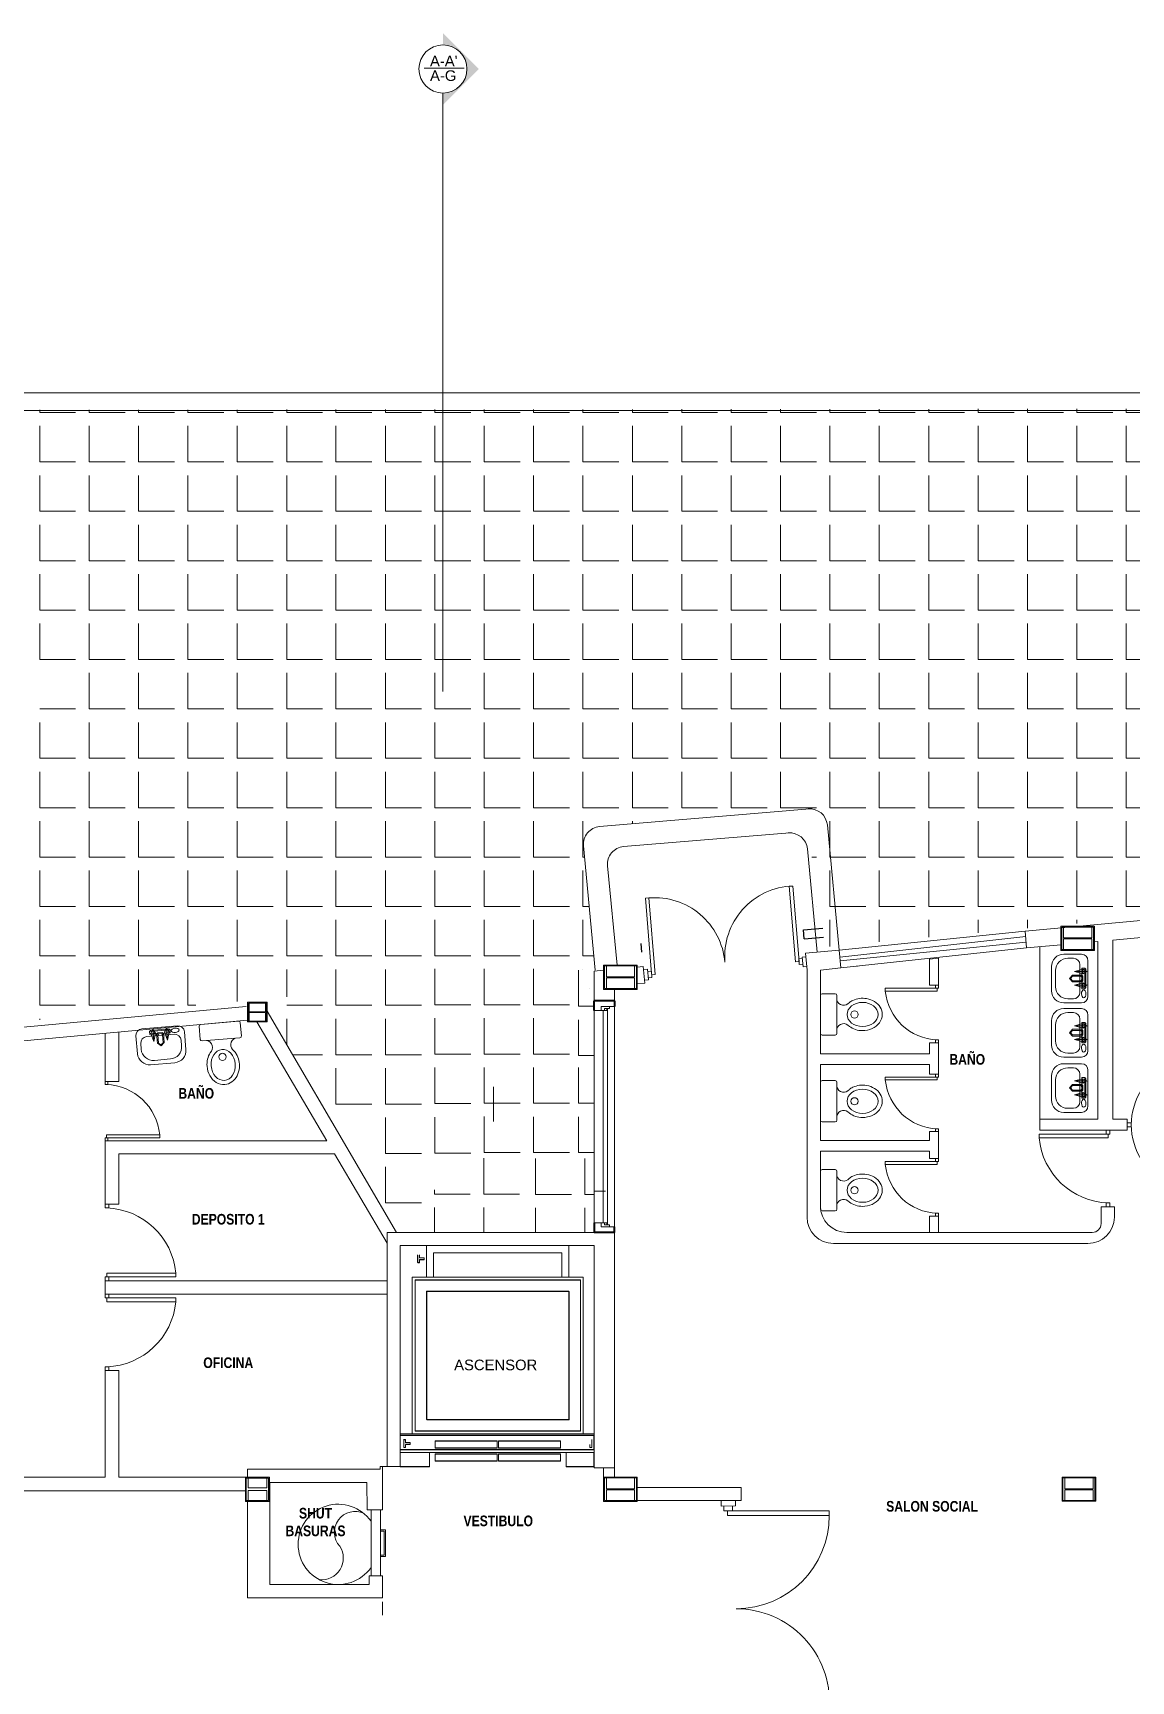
# Model space of a CAD drawing. Extents: x 1270 to 1442, y 932 to 1016.
# Drawn here: x 1283.31 to 1295.73, y 943.4 to 962.04 of the extents above; entities that cross this region are included whole.
import ezdxf

# ---------------------------------------------------------------- set-up
doc = ezdxf.new("R2010")
doc.units = 0
doc.header["$MEASUREMENT"] = 0
for name, color, linetype, lineweight in [('arquitecturapasito', 252, 'Continuous', 5), ('estructural', 201, 'Continuous', 15), ('muros', 5, 'Continuous', 40), ('pisos', 251, 'Continuous', 0), ('puertas', 34, 'Continuous', 9), ('ventanas', 4, 'Continuous', 9)]:
    doc.layers.add(name, color=color, linetype=linetype, lineweight=lineweight)
doc.styles.get("Standard").update_dxf_attribs({"font": 'arial.ttf'})

# ---------------------------------------------------------------- blocks, each defined once
blk = doc.blocks.new('puerta vaiven')
for p, q in [((0, 0.097), (-0.365, 0.757)), ((-0.023, 0.9), (0.022, 0.9)), ((-0.023, 0.855), (-0.023, 0.9)), ((0, 0.855), (-0.023, 0.855)), ((0.022, 0.855), (0, 0.855)), ((0, 0.097), (0.365, 0.757)), ((0.022, 0.9), (0.022, 0.855)), ((-0.023, 0.045), (-0.404, 0.735)), ((0.022, 0.045), (0.404, 0.735)), ((-0.023, 0.045), (0.022, 0.045)), ((-0.023, 0), (-0.023, 0.045)), ((0, 0), (-0.023, 0)), ((-0.023, 0.045), (0.022, 0.045)), ((0.022, 0), (0, 0)), ((0.022, 0.045), (0.022, 0))]:
    blk.add_line(p, q)
for centre, start, end in [((0.032, 0.01), 92.1815, 121.0201), ((-0.032, 0.01), 58.9799, 87.8185)]:
    blk.add_arc(centre, 0.846, start, end)
blk = doc.blocks.new('pook')
at = {"layer": 'puertas'}
for p, q in [((1100.047, 1106.401), (1100.047, 1107.451)), ((1100.097, 1107.451), (1100.047, 1107.45)), ((1100.097, 1106.386), (1100.097, 1107.451)), ((1102.05, 1106.401), (1102.05, 1107.452)), ((1102.1, 1106.401), (1102.1, 1107.452)), ((1099.997, 1106.468), (1099.936, 1106.468)), ((1099.997, 1106.318), (1099.936, 1106.318)), ((1099.997, 1106.318), (1099.997, 1106.468)), ((1099.997, 1106.436), (1100.047, 1106.436)), ((1099.997, 1106.347), (1100.047, 1106.347)), ((1100.047, 1106.436), (1100.047, 1106.347)), ((1100.047, 1106.386), (1100.097, 1106.386)), ((1102.1, 1106.401), (1102.05, 1106.401)), ((1102.1, 1106.442), (1102.1, 1106.361)), ((1102.1, 1106.442), (1102.15, 1106.442)), ((1102.15, 1106.361), (1102.1, 1106.361)), ((1102.15, 1106.325), (1102.15, 1106.457)), ((1102.15, 1106.457), (1102.196, 1106.457)), ((1102.15, 1106.325), (1102.196, 1106.325))]:
    blk.add_line(p, q, dxfattribs=at)
for centre, radius, start, end in [((1100.097, 1106.475), 0.976, 0.0193, 90.0193), ((1102.052, 1106.475), 0.978, 87.208, 179.9706)]:
    blk.add_arc(centre, radius, start, end, dxfattribs=at)
blk = doc.blocks.new('PUERTA2')
for p, q in [((-0.1, 0.925), (-0.05, 0.925)), ((-0.1, 0.025), (-0.1, 0.925)), ((-0.05, 0.925), (-0.05, 0.025)), ((-0.05, 0.025), (-0.05, 0.925)), ((-1, 0.05), (-0.95, 0.05)), ((-1, 0), (-1, 0.05)), ((-0.95, 0), (-1, 0)), ((-0.95, 0.05), (-0.95, 0.025)), ((-0.95, 0.025), (-0.95, 0)), ((-0.05, 0.025), (-0.1, 0.025)), ((-0.05, 0.05), (0, 0.05)), ((-0.05, 0), (-0.05, 0.05)), ((0, 0), (-0.05, 0)), ((0, 0.05), (0, 0.025)), ((0, 0.025), (0, 0))]:
    blk.add_line(p, q)
blk.add_arc((-0.011, -0.011), 0.94, 95.4546, 177.8185)
blk = doc.blocks.new('lavadero')
for p, q in [((-0.22, 0), (0.22, 0)), ((-0.3, -0.3), (-0.3, -0.08)), ((-0.25, -0.25), (-0.25, -0.18)), ((-0.17, -0.1), (0.17, -0.1)), ((-0.111, -0.027), (-0.125, -0.039)), ((0.129, -0.039), (-0.125, -0.039)), ((-0.125, -0.039), (-0.125, -0.077)), ((-0.125, -0.077), (0.129, -0.077)), ((-0.083, -0.014), (-0.111, -0.065)), ((0.115, -0.027), (-0.111, -0.027)), ((-0.054, -0.065), (-0.111, -0.065)), ((-0.111, -0.065), (-0.083, -0.166)), ((-0.083, -0.014), (-0.083, -0.166)), ((-0.083, -0.014), (-0.054, -0.065)), ((-0.083, -0.166), (-0.054, -0.065)), ((-0.04, -0.077), (-0.026, -0.065)), ((-0.04, -0.192), (-0.04, -0.077)), ((0.002, -0.23), (-0.04, -0.192)), ((-0.026, -0.065), (0.03, -0.065)), ((-0.026, -0.09), (-0.012, -0.077)), ((-0.026, -0.192), (-0.026, -0.09)), ((0.002, -0.217), (-0.026, -0.192)), ((0.03, -0.192), (0.002, -0.217)), ((0.002, -0.23), (0.044, -0.192)), ((0.03, -0.09), (0.016, -0.077)), ((0.044, -0.077), (0.03, -0.065)), ((0.03, -0.192), (0.03, -0.09)), ((0.044, -0.077), (0.044, -0.192)), ((0.087, -0.014), (0.058, -0.065)), ((0.087, -0.166), (0.058, -0.065)), ((0.087, -0.065), (0.058, -0.065)), ((0.087, -0.065), (0.087, -0.014)), ((0.087, -0.014), (0.115, -0.065)), ((0.087, -0.065), (0.115, -0.065)), ((0.087, -0.065), (0.087, -0.166)), ((0.115, -0.065), (0.087, -0.166)), ((0.115, -0.027), (0.129, -0.039)), ((0.129, -0.077), (0.129, -0.039)), ((0.25, -0.18), (0.25, -0.25)), ((0.3, -0.08), (0.3, -0.3)), ((0.1, -0.4), (-0.1, -0.4)), ((0.15, -0.45), (-0.15, -0.45))]:
    blk.add_line(p, q)
for centre, radius, start, end in [((0.22, -0.08), 0.08, 0, 90), ((-0.22, -0.08), 0.08, 90, 180), ((-0.17, -0.18), 0.08, 90, 180), ((0.17, -0.18), 0.08, 0, 90), ((-0.15, -0.3), 0.15, 180, 270), ((-0.1, -0.25), 0.15, 180, 270), ((0.1, -0.25), 0.15, 270, 0), ((0.15, -0.3), 0.15, 270, 0)]:
    blk.add_arc(centre, radius, start, end)
blk.add_ellipse((-0.188, -0.053), major_axis=(-0.0489, 0.001), ratio=0.561716)
blk = doc.blocks.new('INODORO')
for p, q in [((0, -0.23), (0, 0.23)), ((0.02, 0.25), (0.18, 0.25)), ((0.2, 0.23), (0.2, -0.23)), ((0.18, -0.25), (0.02, -0.25))]:
    blk.add_line(p, q)
blk.add_circle((0.414, 0), 0.0438)
for centre, radius, start, end in [((0.02, 0.23), 0.02, 90, 180), ((0.18, 0.23), 0.02, 0, 90), ((0.283, 0.197), 0.0864, 196.4375, 322.7515), ((0.283, -0.197), 0.0864, 37.1646, 163.5625), ((0.02, -0.23), 0.02, 180, 270), ((0.18, -0.23), 0.02, 270, 0)]:
    blk.add_arc(centre, radius, start, end)
blk.add_ellipse((0.512, 0), major_axis=(0.188, 0), ratio=0.77871)
blk.add_open_spline([(0.352, -0.145), (0.364, -0.154), (0.378, -0.163), (0.444, -0.194), (0.504, -0.202), (0.629, -0.181), (0.692, -0.143), (0.741, -0.061), (0.75, -0.03), (0.75, 0), (0.75, 0.036), (0.737, 0.072), (0.671, 0.163), (0.591, 0.196), (0.453, 0.196), (0.396, 0.177), (0.352, 0.144)], degree=3, knots=[3.942102, 3.942102, 3.942102, 3.942102, 4.162638, 4.162638, 4.924422, 4.924422, 5.847984, 5.847984, 6.283185, 6.283185, 6.283185, 6.801532, 6.801532, 7.861895, 7.861895, 8.624417, 8.624417, 8.624417, 8.624417])
blk = doc.blocks.new('ujuj')
at = {"layer": 'pisos'}
for p, q in [((9.5, 0.356), (9.5, 0.385)), ((10.058, 0.356), (10.058, 0.386)), ((10.617, 0.356), (10.617, 0.386)), ((11.176, 0.356), (11.176, 0.387)), ((11.735, 0.356), (11.735, 0.387)), ((12.294, 0.356), (12.294, 0.388)), ((12.852, 0.356), (12.852, 0.388)), ((13.411, 0.356), (13.411, 0.389)), ((13.97, 0.356), (13.97, 0.389)), ((14.529, 0.356), (14.529, 0.39)), ((15.088, 0.356), (15.088, 0.39)), ((15.646, 0.356), (15.646, 0.391)), ((16.205, 0.356), (16.205, 0.391)), ((16.764, 0.356), (16.764, 0.392)), ((17.323, 0.356), (17.323, 0.392)), ((17.882, 0.356), (17.882, 0.393)), ((18.44, 0.356), (18.44, 0.393)), ((18.999, 0.356), (18.999, 0.394)), ((19.558, 0.356), (19.558, 0.394)), ((20.117, 0.356), (20.117, 0.395)), ((20.676, 0.356), (20.676, 0.395)), ((21.234, 0.356), (21.234, 0.396)), ((21.793, 0.356), (21.793, 0.396)), ((9.5, 0.356), (9.906, 0.356)), ((9.5, -0.203), (9.5, 0.203)), ((10.058, 0.356), (10.465, 0.356)), ((10.058, -0.203), (10.058, 0.203)), ((10.617, 0.356), (11.024, 0.356)), ((10.617, -0.203), (10.617, 0.203)), ((11.176, 0.356), (11.582, 0.356)), ((11.176, -0.203), (11.176, 0.203)), ((11.735, 0.356), (12.141, 0.356)), ((11.735, -0.203), (11.735, 0.203)), ((12.294, 0.356), (12.7, 0.356)), ((12.294, -0.203), (12.294, 0.203)), ((12.852, 0.356), (13.259, 0.356)), ((12.852, -0.203), (12.852, 0.203)), ((13.411, 0.356), (13.818, 0.356)), ((13.411, -0.203), (13.411, 0.203)), ((13.97, 0.356), (14.376, 0.356)), ((13.97, -0.203), (13.97, 0.203)), ((14.529, 0.356), (14.935, 0.356)), ((14.529, -0.203), (14.529, 0.203)), ((15.088, 0.356), (15.494, 0.356)), ((15.088, -0.203), (15.088, 0.203)), ((15.646, 0.356), (16.053, 0.356)), ((15.646, -0.203), (15.646, 0.203)), ((16.205, 0.356), (16.612, 0.356)), ((16.205, -0.203), (16.205, 0.203)), ((16.764, 0.356), (17.17, 0.356)), ((16.764, -0.203), (16.764, 0.203)), ((17.323, 0.356), (17.729, 0.356)), ((17.323, -0.203), (17.323, 0.203)), ((17.882, 0.356), (18.288, 0.356)), ((17.882, -0.203), (17.882, 0.203)), ((18.44, 0.356), (18.847, 0.356)), ((18.44, -0.203), (18.44, 0.203)), ((18.999, 0.356), (19.406, 0.356)), ((18.999, -0.203), (18.999, 0.203)), ((19.558, 0.356), (19.964, 0.356)), ((19.558, -0.203), (19.558, 0.203)), ((20.117, 0.356), (20.523, 0.356)), ((20.117, -0.203), (20.117, 0.203)), ((20.676, 0.356), (21.082, 0.356)), ((20.676, -0.203), (20.676, 0.203)), ((21.234, 0.356), (21.641, 0.356)), ((21.234, -0.203), (21.234, 0.203)), ((21.793, 0.356), (22.2, 0.356)), ((21.793, -0.203), (21.793, 0.203)), ((9.5, -0.203), (9.906, -0.203)), ((9.5, -0.762), (9.5, -0.356)), ((10.058, -0.203), (10.465, -0.203)), ((10.058, -0.762), (10.058, -0.356)), ((10.617, -0.203), (11.024, -0.203)), ((10.617, -0.762), (10.617, -0.356)), ((11.176, -0.203), (11.582, -0.203)), ((11.176, -0.762), (11.176, -0.356)), ((11.735, -0.203), (12.141, -0.203)), ((11.735, -0.762), (11.735, -0.356)), ((12.294, -0.203), (12.7, -0.203)), ((12.294, -0.762), (12.294, -0.356)), ((12.852, -0.203), (13.259, -0.203)), ((12.852, -0.762), (12.852, -0.356)), ((13.411, -0.203), (13.818, -0.203)), ((13.411, -0.762), (13.411, -0.356)), ((13.97, -0.203), (14.376, -0.203)), ((13.97, -0.762), (13.97, -0.356)), ((14.529, -0.203), (14.935, -0.203)), ((14.529, -0.762), (14.529, -0.356)), ((15.088, -0.203), (15.494, -0.203)), ((15.088, -0.762), (15.088, -0.356)), ((15.646, -0.203), (16.053, -0.203)), ((15.646, -0.762), (15.646, -0.356)), ((16.205, -0.203), (16.612, -0.203)), ((16.205, -0.762), (16.205, -0.356)), ((16.764, -0.203), (17.17, -0.203)), ((16.764, -0.762), (16.764, -0.356)), ((17.323, -0.203), (17.729, -0.203)), ((17.323, -0.762), (17.323, -0.356)), ((17.882, -0.203), (18.288, -0.203)), ((17.882, -0.762), (17.882, -0.356)), ((18.44, -0.203), (18.847, -0.203)), ((18.44, -0.762), (18.44, -0.356)), ((18.999, -0.203), (19.406, -0.203)), ((18.999, -0.762), (18.999, -0.356)), ((19.558, -0.203), (19.964, -0.203)), ((19.558, -0.762), (19.558, -0.356)), ((20.117, -0.203), (20.523, -0.203)), ((20.117, -0.762), (20.117, -0.356)), ((20.676, -0.203), (21.082, -0.203)), ((20.676, -0.762), (20.676, -0.356)), ((21.234, -0.203), (21.641, -0.203)), ((21.234, -0.762), (21.234, -0.356)), ((21.793, -0.203), (22.2, -0.203)), ((21.793, -0.762), (21.793, -0.356)), ((9.5, -0.762), (9.906, -0.762)), ((9.5, -1.321), (9.5, -0.914)), ((10.058, -0.762), (10.465, -0.762)), ((10.058, -1.321), (10.058, -0.914)), ((10.617, -0.762), (11.024, -0.762)), ((10.617, -1.321), (10.617, -0.914)), ((11.176, -0.762), (11.582, -0.762)), ((11.176, -1.321), (11.176, -0.914)), ((11.735, -0.762), (12.141, -0.762)), ((11.735, -1.321), (11.735, -0.914)), ((12.294, -0.762), (12.7, -0.762)), ((12.294, -1.321), (12.294, -0.914)), ((12.852, -0.762), (13.259, -0.762)), ((12.852, -1.321), (12.852, -0.914)), ((13.411, -0.762), (13.818, -0.762)), ((13.411, -1.321), (13.411, -0.914)), ((13.97, -0.762), (14.376, -0.762)), ((13.97, -1.321), (13.97, -0.914)), ((14.529, -0.762), (14.935, -0.762)), ((14.529, -1.321), (14.529, -0.914)), ((15.088, -0.762), (15.494, -0.762)), ((15.088, -1.321), (15.088, -0.914)), ((15.646, -0.762), (16.053, -0.762)), ((15.646, -1.321), (15.646, -0.914)), ((16.205, -0.762), (16.612, -0.762)), ((16.205, -1.321), (16.205, -0.914)), ((16.764, -0.762), (17.17, -0.762)), ((16.764, -1.321), (16.764, -0.914)), ((17.323, -0.762), (17.729, -0.762)), ((17.323, -1.321), (17.323, -0.914)), ((17.882, -0.762), (18.288, -0.762)), ((17.882, -1.321), (17.882, -0.914)), ((18.44, -0.762), (18.847, -0.762)), ((18.44, -1.321), (18.44, -0.914)), ((18.999, -0.762), (19.406, -0.762)), ((18.999, -1.321), (18.999, -0.914)), ((19.558, -0.762), (19.964, -0.762)), ((19.558, -1.321), (19.558, -0.914)), ((20.117, -0.762), (20.523, -0.762)), ((20.117, -1.321), (20.117, -0.914)), ((20.676, -0.762), (21.082, -0.762)), ((20.676, -1.321), (20.676, -0.914)), ((21.234, -0.762), (21.641, -0.762)), ((21.234, -1.321), (21.234, -0.914)), ((21.793, -0.762), (22.2, -0.762)), ((21.793, -1.321), (21.793, -0.914)), ((9.5, -1.321), (9.906, -1.321)), ((9.5, -1.88), (9.5, -1.473)), ((10.058, -1.321), (10.465, -1.321)), ((10.058, -1.88), (10.058, -1.473)), ((10.617, -1.321), (11.024, -1.321)), ((10.617, -1.88), (10.617, -1.473)), ((11.176, -1.321), (11.582, -1.321)), ((11.176, -1.88), (11.176, -1.473)), ((11.735, -1.321), (12.141, -1.321)), ((11.735, -1.88), (11.735, -1.473)), ((12.294, -1.321), (12.7, -1.321)), ((12.294, -1.88), (12.294, -1.473)), ((12.852, -1.321), (13.259, -1.321)), ((12.852, -1.88), (12.852, -1.473)), ((13.411, -1.321), (13.818, -1.321)), ((13.411, -1.88), (13.411, -1.473)), ((13.97, -1.321), (14.376, -1.321)), ((13.97, -1.88), (13.97, -1.473)), ((14.529, -1.321), (14.935, -1.321)), ((14.529, -1.88), (14.529, -1.473)), ((15.088, -1.321), (15.494, -1.321)), ((15.088, -1.88), (15.088, -1.473)), ((15.646, -1.321), (16.053, -1.321)), ((15.646, -1.88), (15.646, -1.473)), ((16.205, -1.321), (16.612, -1.321)), ((16.205, -1.88), (16.205, -1.473)), ((16.764, -1.321), (17.17, -1.321)), ((16.764, -1.88), (16.764, -1.473)), ((17.323, -1.321), (17.729, -1.321)), ((17.323, -1.88), (17.323, -1.473)), ((17.882, -1.321), (18.288, -1.321)), ((17.882, -1.88), (17.882, -1.473)), ((18.44, -1.321), (18.847, -1.321)), ((18.44, -1.88), (18.44, -1.473)), ((18.999, -1.321), (19.406, -1.321)), ((18.999, -1.88), (18.999, -1.473)), ((19.558, -1.321), (19.964, -1.321)), ((19.558, -1.88), (19.558, -1.473)), ((20.117, -1.321), (20.523, -1.321)), ((20.117, -1.88), (20.117, -1.473)), ((20.676, -1.321), (21.082, -1.321)), ((20.676, -1.88), (20.676, -1.473)), ((21.234, -1.321), (21.641, -1.321)), ((21.234, -1.88), (21.234, -1.473)), ((21.793, -1.321), (22.2, -1.321)), ((21.793, -1.88), (21.793, -1.473)), ((9.5, -1.88), (9.906, -1.88)), ((9.5, -2.438), (9.5, -2.032)), ((10.058, -1.88), (10.465, -1.88)), ((10.058, -2.438), (10.058, -2.032)), ((10.617, -1.88), (11.024, -1.88)), ((10.617, -2.438), (10.617, -2.032)), ((11.176, -1.88), (11.582, -1.88)), ((11.176, -2.438), (11.176, -2.032)), ((11.735, -1.88), (12.141, -1.88)), ((11.735, -2.438), (11.735, -2.032)), ((12.294, -1.88), (12.7, -1.88)), ((12.294, -2.438), (12.294, -2.032)), ((12.852, -1.88), (13.259, -1.88)), ((12.852, -2.438), (12.852, -2.032)), ((13.411, -1.88), (13.818, -1.88)), ((13.411, -2.438), (13.411, -2.032)), ((13.97, -1.88), (14.376, -1.88)), ((13.97, -2.438), (13.97, -2.032)), ((14.529, -1.88), (14.935, -1.88)), ((14.529, -2.438), (14.529, -2.032)), ((15.088, -1.88), (15.494, -1.88)), ((15.088, -2.438), (15.088, -2.032)), ((15.646, -1.88), (16.053, -1.88)), ((15.646, -2.438), (15.646, -2.032)), ((16.205, -1.88), (16.612, -1.88)), ((16.205, -2.438), (16.205, -2.032)), ((16.764, -1.88), (17.17, -1.88)), ((16.764, -2.438), (16.764, -2.032)), ((17.323, -1.88), (17.729, -1.88)), ((17.323, -2.438), (17.323, -2.032)), ((17.882, -1.88), (18.288, -1.88)), ((17.882, -2.438), (17.882, -2.032)), ((18.44, -1.88), (18.847, -1.88)), ((18.44, -2.438), (18.44, -2.032)), ((18.999, -1.88), (19.406, -1.88)), ((18.999, -2.438), (18.999, -2.032)), ((19.558, -1.88), (19.964, -1.88)), ((19.558, -2.438), (19.558, -2.032)), ((20.117, -1.88), (20.523, -1.88)), ((20.117, -2.438), (20.117, -2.032)), ((20.676, -1.88), (21.082, -1.88)), ((20.676, -2.438), (20.676, -2.032)), ((21.234, -1.88), (21.641, -1.88)), ((21.234, -2.438), (21.234, -2.032)), ((21.793, -1.88), (22.2, -1.88)), ((21.793, -2.438), (21.793, -2.032)), ((9.5, -2.438), (9.906, -2.438)), ((10.058, -2.438), (10.465, -2.438)), ((10.058, -2.997), (10.058, -2.591)), ((10.617, -2.438), (11.024, -2.438)), ((10.617, -2.997), (10.617, -2.591)), ((11.176, -2.438), (11.582, -2.438)), ((11.176, -2.997), (11.176, -2.591)), ((11.735, -2.438), (12.141, -2.438)), ((11.735, -2.997), (11.735, -2.591)), ((12.294, -2.438), (12.7, -2.438)), ((12.294, -2.997), (12.294, -2.591)), ((12.852, -2.438), (13.259, -2.438)), ((12.852, -2.997), (12.852, -2.591)), ((13.411, -2.438), (13.818, -2.438)), ((13.411, -2.997), (13.411, -2.591)), ((13.97, -2.438), (14.376, -2.438)), ((13.97, -2.997), (13.97, -2.591)), ((14.529, -2.438), (14.935, -2.438)), ((14.529, -2.997), (14.529, -2.591)), ((15.088, -2.438), (15.494, -2.438)), ((15.088, -2.997), (15.088, -2.591)), ((15.646, -2.438), (16.053, -2.438)), ((15.646, -2.997), (15.646, -2.591)), ((16.205, -2.438), (16.612, -2.438)), ((16.205, -2.997), (16.205, -2.591)), ((16.764, -2.438), (17.17, -2.438)), ((16.764, -2.997), (16.764, -2.591)), ((17.323, -2.438), (17.729, -2.438)), ((17.323, -2.997), (17.323, -2.591)), ((17.882, -2.438), (18.288, -2.438)), ((17.882, -2.997), (17.882, -2.591)), ((18.44, -2.438), (18.847, -2.438)), ((18.44, -2.997), (18.44, -2.591)), ((18.999, -2.438), (19.406, -2.438)), ((18.999, -2.997), (18.999, -2.591)), ((19.558, -2.438), (19.964, -2.438)), ((19.558, -2.997), (19.558, -2.591)), ((20.117, -2.438), (20.523, -2.438)), ((20.117, -2.997), (20.117, -2.591)), ((20.676, -2.438), (21.082, -2.438)), ((20.676, -2.997), (20.676, -2.591)), ((21.234, -2.438), (21.641, -2.438)), ((21.234, -2.997), (21.234, -2.591)), ((21.793, -2.438), (22.2, -2.438)), ((21.793, -2.997), (21.793, -2.591)), ((9.5, -2.997), (9.906, -2.997)), ((9.5, -3.556), (9.5, -3.15)), ((10.058, -2.997), (10.465, -2.997)), ((10.058, -3.556), (10.058, -3.15)), ((10.617, -2.997), (11.024, -2.997)), ((10.617, -3.556), (10.617, -3.15)), ((11.176, -2.997), (11.582, -2.997)), ((11.176, -3.556), (11.176, -3.15)), ((11.735, -2.997), (12.141, -2.997)), ((11.735, -3.556), (11.735, -3.15)), ((12.294, -2.997), (12.7, -2.997)), ((12.294, -3.556), (12.294, -3.15)), ((12.852, -2.997), (13.259, -2.997)), ((12.852, -3.556), (12.852, -3.15)), ((13.411, -2.997), (13.818, -2.997)), ((13.411, -3.556), (13.411, -3.15)), ((13.97, -2.997), (14.376, -2.997)), ((13.97, -3.556), (13.97, -3.15)), ((14.529, -2.997), (14.935, -2.997)), ((14.529, -3.556), (14.529, -3.15)), ((15.088, -2.997), (15.494, -2.997)), ((15.088, -3.556), (15.088, -3.15)), ((15.646, -2.997), (16.053, -2.997)), ((15.646, -3.556), (15.646, -3.15)), ((16.205, -2.997), (16.612, -2.997)), ((16.205, -3.556), (16.205, -3.15)), ((16.764, -2.997), (17.17, -2.997)), ((16.764, -3.556), (16.764, -3.15)), ((17.323, -2.997), (17.729, -2.997)), ((17.323, -3.556), (17.323, -3.15)), ((17.882, -2.997), (18.288, -2.997)), ((17.882, -3.556), (17.882, -3.15)), ((18.44, -2.997), (18.847, -2.997)), ((18.44, -3.556), (18.44, -3.15)), ((18.999, -2.997), (19.406, -2.997)), ((18.999, -3.556), (18.999, -3.15)), ((19.558, -2.997), (19.964, -2.997)), ((19.558, -3.556), (19.558, -3.15)), ((20.117, -2.997), (20.523, -2.997)), ((20.117, -3.556), (20.117, -3.15)), ((20.676, -2.997), (21.082, -2.997)), ((20.676, -3.556), (20.676, -3.15)), ((21.234, -2.997), (21.641, -2.997)), ((21.234, -3.556), (21.234, -3.15)), ((21.793, -2.997), (22.2, -2.997)), ((21.793, -3.556), (21.793, -3.15)), ((9.5, -3.556), (9.906, -3.556)), ((9.5, -4.115), (9.5, -3.708)), ((10.058, -3.556), (10.465, -3.556)), ((10.058, -4.115), (10.058, -3.708)), ((10.617, -3.556), (11.024, -3.556)), ((10.617, -4.115), (10.617, -3.708)), ((11.176, -3.556), (11.582, -3.556)), ((11.176, -4.115), (11.176, -3.708)), ((11.735, -3.556), (12.141, -3.556)), ((11.735, -4.115), (11.735, -3.708)), ((12.294, -3.556), (12.7, -3.556)), ((12.294, -4.115), (12.294, -3.708)), ((12.852, -3.556), (13.259, -3.556)), ((12.852, -4.115), (12.852, -3.708)), ((13.411, -3.556), (13.818, -3.556)), ((13.411, -4.115), (13.411, -3.708)), ((13.97, -3.556), (14.376, -3.556)), ((13.97, -4.115), (13.97, -3.708)), ((14.529, -3.556), (14.935, -3.556)), ((14.529, -4.115), (14.529, -3.708)), ((15.088, -3.556), (15.494, -3.556)), ((15.088, -4.115), (15.088, -3.708)), ((15.646, -3.556), (16.053, -3.556)), ((15.646, -4.115), (15.646, -3.708)), ((16.205, -3.556), (16.612, -3.556)), ((16.205, -4.115), (16.205, -3.708)), ((16.764, -3.556), (17.17, -3.556)), ((16.764, -4.115), (16.764, -3.708)), ((17.323, -3.556), (17.729, -3.556)), ((17.323, -4.115), (17.323, -3.708)), ((17.882, -3.556), (18.288, -3.556)), ((17.882, -4.115), (17.882, -3.708)), ((18.44, -3.556), (18.847, -3.556)), ((18.44, -4.115), (18.44, -3.708)), ((18.999, -3.556), (19.406, -3.556)), ((18.999, -4.115), (18.999, -3.708)), ((19.558, -3.556), (19.964, -3.556)), ((19.558, -4.115), (19.558, -3.708)), ((20.117, -3.556), (20.523, -3.556)), ((20.117, -4.115), (20.117, -3.708)), ((20.676, -3.556), (21.082, -3.556)), ((20.676, -4.115), (20.676, -3.708)), ((21.234, -3.556), (21.641, -3.556)), ((21.234, -4.115), (21.234, -3.708)), ((21.793, -3.556), (22.2, -3.556)), ((21.793, -4.115), (21.793, -3.708)), ((9.5, -4.115), (9.906, -4.115)), ((9.5, -4.674), (9.5, -4.267)), ((10.058, -4.115), (10.465, -4.115)), ((10.058, -4.674), (10.058, -4.267)), ((10.617, -4.115), (11.024, -4.115)), ((10.617, -4.674), (10.617, -4.267)), ((11.176, -4.115), (11.582, -4.115)), ((11.176, -4.674), (11.176, -4.267)), ((11.735, -4.115), (12.141, -4.115)), ((11.735, -4.674), (11.735, -4.267)), ((12.294, -4.115), (12.7, -4.115)), ((12.294, -4.674), (12.294, -4.267)), ((12.852, -4.115), (13.259, -4.115)), ((12.852, -4.674), (12.852, -4.267)), ((13.411, -4.115), (13.818, -4.115)), ((13.411, -4.674), (13.411, -4.267)), ((13.97, -4.115), (14.376, -4.115)), ((13.97, -4.674), (13.97, -4.267)), ((14.529, -4.115), (14.935, -4.115)), ((14.529, -4.674), (14.529, -4.267)), ((15.088, -4.115), (15.494, -4.115)), ((15.088, -4.674), (15.088, -4.267)), ((15.646, -4.115), (16.053, -4.115)), ((15.646, -4.674), (15.646, -4.267)), ((16.205, -4.115), (16.612, -4.115)), ((16.205, -4.294), (16.205, -4.267)), ((16.764, -4.115), (17.17, -4.115)), ((17.323, -4.115), (17.729, -4.115)), ((17.882, -4.115), (18.288, -4.115)), ((18.44, -4.115), (18.847, -4.115)), ((18.44, -4.674), (18.44, -4.267)), ((18.999, -4.115), (19.406, -4.115)), ((18.999, -4.674), (18.999, -4.267)), ((19.558, -4.115), (19.964, -4.115)), ((19.558, -4.674), (19.558, -4.267)), ((20.117, -4.115), (20.523, -4.115)), ((20.117, -4.674), (20.117, -4.267)), ((20.676, -4.115), (21.082, -4.115)), ((20.676, -4.674), (20.676, -4.267)), ((21.234, -4.115), (21.641, -4.115)), ((21.234, -4.674), (21.234, -4.267)), ((21.793, -4.115), (22.2, -4.115)), ((21.793, -4.674), (21.793, -4.267)), ((9.5, -4.674), (9.906, -4.674)), ((9.5, -5.232), (9.5, -4.826)), ((10.058, -4.674), (10.465, -4.674)), ((10.058, -5.232), (10.058, -4.826)), ((10.617, -4.674), (11.024, -4.674)), ((10.617, -5.232), (10.617, -4.826)), ((11.176, -4.674), (11.582, -4.674)), ((11.176, -5.232), (11.176, -4.826)), ((11.735, -4.674), (12.141, -4.674)), ((11.735, -5.232), (11.735, -4.826)), ((12.294, -4.674), (12.7, -4.674)), ((12.294, -5.232), (12.294, -4.826)), ((12.852, -4.674), (13.259, -4.674)), ((12.852, -5.232), (12.852, -4.826)), ((13.411, -4.674), (13.818, -4.674)), ((13.411, -5.232), (13.411, -4.826)), ((13.97, -4.674), (14.376, -4.674)), ((13.97, -5.232), (13.97, -4.826)), ((14.529, -4.674), (14.935, -4.674)), ((14.529, -5.232), (14.529, -4.826)), ((15.088, -4.674), (15.494, -4.674)), ((15.088, -5.232), (15.088, -4.826)), ((15.646, -4.674), (15.664, -4.674)), ((15.646, -5.232), (15.646, -4.826)), ((18.234, -4.674), (18.288, -4.674)), ((18.44, -4.674), (18.847, -4.674)), ((18.44, -5.232), (18.44, -4.826)), ((18.999, -4.674), (19.406, -4.674)), ((18.999, -5.232), (18.999, -4.826)), ((19.558, -4.674), (19.964, -4.674)), ((19.558, -5.232), (19.558, -4.826)), ((20.117, -4.674), (20.523, -4.674)), ((20.117, -5.232), (20.117, -4.826)), ((20.676, -4.674), (21.082, -4.674)), ((20.676, -5.232), (20.676, -4.826)), ((21.234, -4.674), (21.641, -4.674)), ((21.234, -5.232), (21.234, -4.826)), ((21.793, -4.674), (22.2, -4.674)), ((21.793, -5.232), (21.793, -4.826)), ((9.5, -5.232), (9.906, -5.232)), ((9.5, -5.791), (9.5, -5.385)), ((10.058, -5.232), (10.465, -5.232)), ((10.058, -5.791), (10.058, -5.385)), ((10.617, -5.232), (11.024, -5.232)), ((10.617, -5.791), (10.617, -5.385)), ((11.176, -5.232), (11.582, -5.232)), ((11.176, -5.791), (11.176, -5.385)), ((11.735, -5.232), (12.141, -5.232)), ((11.735, -5.791), (11.735, -5.385)), ((12.294, -5.232), (12.7, -5.232)), ((12.294, -5.791), (12.294, -5.385)), ((12.852, -5.232), (13.259, -5.232)), ((12.852, -5.791), (12.852, -5.385)), ((13.411, -5.232), (13.818, -5.232)), ((13.411, -5.791), (13.411, -5.385)), ((13.97, -5.232), (14.376, -5.232)), ((13.97, -5.791), (13.97, -5.385)), ((14.529, -5.232), (14.935, -5.232)), ((14.529, -5.791), (14.529, -5.385)), ((15.088, -5.232), (15.494, -5.232)), ((15.088, -5.791), (15.088, -5.385)), ((15.646, -5.232), (15.717, -5.232)), ((15.646, -5.791), (15.646, -5.385)), ((18.287, -5.232), (18.288, -5.232)), ((18.44, -5.232), (18.847, -5.232)), ((18.44, -5.684), (18.44, -5.385)), ((18.999, -5.232), (19.406, -5.232)), ((18.999, -5.633), (18.999, -5.385)), ((19.558, -5.232), (19.964, -5.232)), ((19.558, -5.581), (19.558, -5.385)), ((20.117, -5.232), (20.523, -5.232)), ((20.117, -5.529), (20.117, -5.385)), ((20.676, -5.232), (21.082, -5.232)), ((20.676, -5.477), (20.676, -5.385)), ((21.234, -5.232), (21.641, -5.232)), ((21.234, -5.425), (21.234, -5.385)), ((21.793, -5.232), (22.2, -5.232)), ((9.5, -5.791), (9.906, -5.791)), ((9.5, -6.35), (9.5, -5.944)), ((10.058, -5.791), (10.465, -5.791)), ((10.058, -6.35), (10.058, -5.944)), ((10.617, -5.791), (11.024, -5.791)), ((10.617, -6.35), (10.617, -5.944)), ((11.176, -5.791), (11.582, -5.791)), ((11.176, -6.35), (11.176, -5.944)), ((11.735, -5.791), (12.141, -5.791)), ((11.735, -6.307), (11.735, -5.944)), ((12.294, -5.791), (12.7, -5.791)), ((12.294, -6.255), (12.294, -5.944)), ((12.852, -5.791), (13.259, -5.791)), ((12.852, -6.35), (12.852, -5.944)), ((13.411, -5.791), (13.818, -5.791)), ((13.411, -6.35), (13.411, -5.944)), ((13.97, -5.791), (14.376, -5.791)), ((13.97, -6.344), (13.97, -5.938)), ((14.529, -5.791), (14.935, -5.791)), ((14.529, -6.344), (14.529, -5.938)), ((15.088, -5.791), (15.494, -5.791)), ((15.088, -6.344), (15.088, -5.938)), ((15.596, -6.36), (15.596, -5.954)), ((15.646, -5.791), (15.769, -5.791)), ((15.646, -5.944), (15.646, -5.944)), ((9.5, -6.35), (9.906, -6.35)), ((9.5, -6.514), (9.5, -6.502)), ((10.058, -6.35), (10.465, -6.35)), ((10.617, -6.35), (11.024, -6.35)), ((11.176, -6.35), (11.268, -6.35)), ((12.294, -6.35), (12.7, -6.35)), ((12.294, -6.79), (12.294, -6.502)), ((12.852, -6.35), (13.259, -6.35)), ((12.852, -6.909), (12.852, -6.502)), ((13.411, -6.35), (13.818, -6.35)), ((13.411, -6.909), (13.411, -6.502)), ((13.97, -6.344), (14.376, -6.344)), ((13.97, -6.903), (13.97, -6.497)), ((14.529, -6.344), (14.935, -6.344)), ((14.529, -6.903), (14.529, -6.497)), ((15.088, -6.344), (15.494, -6.344)), ((15.088, -6.903), (15.088, -6.497)), ((15.596, -6.36), (15.772, -6.36)), ((15.596, -6.919), (15.596, -6.513)), ((12.363, -6.909), (12.7, -6.909)), ((12.852, -6.909), (13.259, -6.909)), ((12.852, -7.468), (12.852, -7.061)), ((13.411, -6.909), (13.818, -6.909)), ((13.411, -7.468), (13.411, -7.061)), ((13.97, -6.903), (14.376, -6.903)), ((13.97, -7.462), (13.97, -7.055)), ((14.529, -6.903), (14.935, -6.903)), ((14.529, -7.458), (14.529, -7.052)), ((15.088, -6.903), (15.494, -6.903)), ((15.088, -7.458), (15.088, -7.052)), ((15.596, -6.919), (15.772, -6.919)), ((15.596, -7.458), (15.596, -7.052)), ((12.852, -7.468), (13.259, -7.468)), ((13.411, -7.468), (13.818, -7.468)), ((13.411, -8.026), (13.411, -7.62)), ((13.97, -7.462), (14.376, -7.462)), ((13.97, -8.021), (13.97, -7.614)), ((14.529, -7.458), (14.935, -7.458)), ((14.529, -8.014), (14.529, -7.607)), ((15.088, -7.458), (15.494, -7.458)), ((15.088, -8.017), (15.088, -7.611)), ((15.596, -7.458), (15.772, -7.458)), ((15.596, -8.017), (15.596, -7.611)), ((14.529, -8.014), (14.935, -8.014)), ((13.411, -8.026), (13.818, -8.026)), ((13.411, -8.585), (13.411, -8.179)), ((13.97, -8.021), (14.376, -8.021)), ((14.524, -8.487), (14.524, -8.081)), ((15.088, -8.017), (15.494, -8.017)), ((15.109, -8.491), (15.109, -8.084)), ((15.596, -8.017), (15.772, -8.017)), ((15.668, -8.491), (15.668, -8.084)), ((13.965, -8.487), (13.965, -8.437)), ((13.965, -8.487), (14.371, -8.487)), ((14.524, -8.487), (14.93, -8.487)), ((15.109, -8.491), (15.516, -8.491)), ((15.668, -8.491), (15.772, -8.491)), ((13.411, -8.585), (13.818, -8.585)), ((13.965, -8.921), (13.965, -8.636)), ((14.524, -8.921), (14.524, -8.636)), ((15.109, -8.921), (15.109, -8.643)), ((15.668, -8.921), (15.668, -8.643))]:
    blk.add_line(p, q, dxfattribs=at)
blk = doc.blocks.new('buyht')
at = {"layer": 'muros', "ltscale": 0.05}
blk.add_line((0.072, 0.15), (0, 0.15), dxfattribs=at)
at = {"layer": 'muros'}
for q in [(0, 0.15), (0.042, 0)]:
    blk.add_line((0, 0), q, dxfattribs=at)
at = {"layer": 'ventanas'}
for p, q in [((0.072, 0.094), (0.072, 0.15)), ((0.042, 0.098), (0.042, 0)), ((0.042, 0.037), (0.057, 0.037)), ((0.057, 0.073), (0.072, 0.073)), ((0.057, 0.073), (0.057, 0.037)), ((0.072, 0.056), (0.057, 0.056))]:
    blk.add_line(p, q, dxfattribs=at)
blk.add_lwpolyline([(0.072, 0.056), (0.072, 0.098), (0.042, 0.098)], dxfattribs=at)
blk = doc.blocks.new('columna25')
at = {"layer": 'estructural'}
for p, q in [((-0.254, 0.2529), (0, 0.2529)), ((-0.254, 0.2331), (-0.254, 0.2529)), ((-0.142, 0.2331), (-0.254, 0.2331)), ((-0.142, 0.2331), (-0.142, 0.0198)), ((0, 0.2331), (-0.112, 0.2331)), ((-0.112, 0.2331), (-0.112, 0.0198)), ((0, 0.2529), (0, 0.2331)), ((-0.254, 0), (-0.254, 0.0198)), ((-0.254, 0.0198), (-0.142, 0.0198)), ((0, 0), (-0.254, 0)), ((-0.112, 0.0198), (0, 0.0198)), ((0, 0.0198), (0, 0))]:
    blk.add_line(p, q, dxfattribs=at)
blk = doc.blocks.new('columna')
at = {"layer": 'estructural'}
for p, q in [((-0.256, 0.36), (0, 0.36)), ((-0.256, 0.34), (-0.256, 0.36)), ((-0.134, 0.34), (-0.256, 0.34)), ((-0.134, 0.36), (-0.134, 0.36)), ((-0.134, 0.34), (-0.134, 0.02)), ((-0.122, 0.36), (-0.122, 0.36)), ((0, 0.34), (-0.122, 0.34)), ((-0.122, 0.34), (-0.122, 0.02)), ((0, 0.36), (0, 0.34)), ((-0.134, 0.02), (-0.256, 0.02)), ((-0.256, 0.02), (-0.256, 0)), ((-0.256, 0), (0, 0)), ((-0.134, 0), (-0.134, 0)), ((0, 0.02), (-0.122, 0.02)), ((-0.122, 0), (-0.122, 0)), ((0, 0), (0, 0.02))]:
    blk.add_line(p, q, dxfattribs=at)

msp = doc.modelspace()

# ---------------------------------------------------------------- hatches: boundary and pattern name
at = {"layer": 'arquitecturapasito', "ltscale": 6}
msp.add_hatch(color=252, dxfattribs=at).paths.add_polyline_path([(1287.944, 961.905), (1287.944, 962.04), (1288.351, 961.633), (1287.944, 961.225), (1287.944, 961.361, 1)])

# ---------------------------------------------------------------- linework, layer by layer
for p, q in [((1292.023, 951.894), (1292.242, 951.913)), ((1292.032, 951.795), (1292.023, 951.894)), ((1290.195, 951.642), (1290.186, 951.741)), ((1292.032, 951.795), (1292.251, 951.813))]:
    msp.add_line(p, q)
at = {"layer": 'arquitecturapasito', "color": 252, "ltscale": 6}
for p, q in [((1288.186, 961.641), (1287.73, 961.641)), ((1287.944, 961.361), (1287.944, 954.591))]:
    msp.add_line(p, q, dxfattribs=at)
at = {"layer": 'arquitecturapasito', "color": 252}
for p, q in [((1303.965, 957.969), (1273.284, 957.969)), ((1303.765, 957.769), (1273.484, 957.769)), ((1289.716, 953.064), (1292.094, 953.264)), ((1289.716, 953.064), (1292.094, 953.264)), ((1292.427, 951.666), (1292.293, 953.083)), ((1292.427, 951.666), (1292.293, 953.083)), ((1289.668, 951.438), (1289.535, 952.846)), ((1289.668, 951.438), (1289.535, 952.846)), ((1289.988, 952.838), (1291.868, 952.992)), ((1289.988, 952.838), (1291.868, 952.992)), ((1292.178, 951.642), (1292.067, 952.811)), ((1292.178, 951.642), (1292.067, 952.811)), ((1289.914, 951.497), (1289.807, 952.62)), ((1289.914, 951.497), (1289.807, 952.62)), ((1294.53, 951.88), (1297.713, 952.174)), ((1297.563, 951.969), (1295.522, 951.78)), ((1292.427, 951.666), (1294.53, 951.88)), ((1292.435, 951.585), (1294.538, 951.819)), ((1292.439, 951.545), (1294.542, 951.757)), ((1294.548, 951.69), (1294.53, 951.88)), ((1294.698, 949.629), (1294.698, 951.704)), ((1295.352, 951.765), (1295.352, 949.752)), ((1295.522, 949.752), (1295.522, 951.78)), ((1292.047, 951.631), (1292.427, 951.666)), ((1292.064, 951.441), (1292.047, 951.631)), ((1292.427, 951.666), (1292.447, 951.464)), ((1292.447, 951.464), (1294.548, 951.69)), ((1293.45, 951.564), (1293.55, 951.574)), ((1293.45, 951.268), (1293.45, 951.564)), ((1293.55, 951.268), (1293.55, 951.574)), ((1289.654, 951.093), (1289.655, 951.429)), ((1289.655, 951.429), (1289.762, 951.439)), ((1290.143, 951.474), (1290.211, 951.48)), ((1290.228, 951.291), (1290.211, 951.48)), ((1292.064, 951.441), (1292.064, 948.647)), ((1292.214, 951.441), (1292.214, 950.492)), ((1292.631, 951.481), (1292.631, 951.483)), ((1289.884, 951.093), (1289.884, 951.221)), ((1293.55, 951.268), (1293.45, 951.268)), ((1285.753, 950.968), (1285.753, 951.067)), ((1285.753, 950.968), (1285.753, 951.067)), ((1285.753, 950.968), (1285.936, 950.968)), ((1285.753, 950.968), (1285.936, 950.968)), ((1285.753, 950.863), (1285.753, 950.962)), ((1285.753, 950.962), (1285.936, 950.962)), ((1285.753, 950.863), (1285.753, 950.962)), ((1285.753, 950.962), (1285.936, 950.962)), ((1285.936, 951.067), (1285.936, 950.968)), ((1285.936, 951.067), (1285.936, 950.968)), ((1285.936, 950.962), (1285.936, 950.863)), ((1285.936, 950.962), (1285.936, 950.863)), ((1287.418, 948.472), (1285.957, 950.977)), ((1289.654, 950.983), (1289.654, 948.582)), ((1289.656, 951.093), (1289.884, 951.093)), ((1289.884, 951.029), (1289.884, 948.536)), ((1286.631, 949.51), (1285.839, 950.853)), ((1284.121, 950.179), (1284.121, 950.725)), ((1284.276, 950.74), (1284.276, 950.179)), ((1293.45, 950.492), (1293.45, 950.618)), ((1293.55, 950.618), (1293.45, 950.618)), ((1293.55, 950.263), (1293.55, 950.618)), ((1292.214, 950.492), (1293.45, 950.492)), ((1292.214, 950.372), (1293.45, 950.372)), ((1292.214, 950.372), (1292.214, 949.512)), ((1293.45, 950.263), (1293.45, 950.372)), ((1293.55, 950.263), (1293.45, 950.263)), ((1284.155, 950.179), (1284.276, 950.179)), ((1288.517, 950.12), (1288.517, 949.729)), ((1294.698, 949.752), (1295.352, 949.752)), ((1295.125, 949.752), (1295.125, 949.752)), ((1295.522, 949.752), (1295.684, 949.752)), ((1295.684, 949.69), (1295.684, 949.752)), ((1295.684, 949.69), (1295.684, 949.629)), ((1284.121, 949.51), (1286.631, 949.51)), ((1284.121, 948.792), (1284.121, 949.51)), ((1292.214, 949.512), (1293.45, 949.512)), ((1293.45, 949.512), (1293.45, 949.613)), ((1293.55, 949.613), (1293.45, 949.613)), ((1293.55, 949.307), (1293.55, 949.613)), ((1294.698, 949.629), (1295.684, 949.629)), ((1284.276, 949.36), (1286.719, 949.36)), ((1284.276, 949.36), (1284.276, 948.792)), ((1287.313, 948.352), (1286.719, 949.36)), ((1292.214, 949.392), (1293.45, 949.392)), ((1292.214, 949.392), (1292.214, 948.772)), ((1293.45, 949.307), (1293.45, 949.392)), ((1293.55, 949.307), (1293.45, 949.307)), ((1289.784, 948.94), (1289.664, 948.94)), ((1284.121, 948.792), (1284.276, 948.792)), ((1295.39, 948.763), (1295.54, 948.763)), ((1295.39, 948.763), (1295.39, 948.572)), ((1295.54, 948.763), (1295.54, 948.647)), ((1289.884, 948.536), (1289.884, 945.809)), ((1293.45, 948.472), (1293.45, 948.657)), ((1293.55, 948.657), (1293.45, 948.657)), ((1293.55, 948.472), (1293.55, 948.657)), ((1289.884, 948.472), (1287.313, 948.472)), ((1287.313, 948.472), (1287.313, 945.824)), ((1292.364, 948.347), (1295.24, 948.347)), ((1292.514, 948.472), (1293.45, 948.472)), ((1293.34, 948.472), (1295.29, 948.472)), ((1287.459, 948.324), (1287.459, 945.824)), ((1287.758, 948.324), (1287.459, 948.324)), ((1287.657, 948.219), (1287.657, 948.131)), ((1287.659, 948.217), (1287.659, 948.129)), ((1287.677, 948.186), (1287.677, 948.219)), ((1287.731, 948.186), (1287.677, 948.186)), ((1287.731, 948.165), (1287.677, 948.165)), ((1287.677, 948.165), (1287.677, 948.131)), ((1287.679, 948.184), (1287.679, 948.217)), ((1287.732, 948.184), (1287.679, 948.184)), ((1287.732, 948.163), (1287.679, 948.163)), ((1287.679, 948.163), (1287.679, 948.129)), ((1287.731, 948.165), (1287.731, 948.186)), ((1287.732, 948.163), (1287.732, 948.184)), ((1289.37, 948.324), (1289.654, 948.324)), ((1289.654, 945.809), (1289.654, 948.324)), ((1287.677, 948.131), (1287.657, 948.131)), ((1287.679, 948.129), (1287.659, 948.129)), ((1284.121, 947.926), (1287.313, 947.926)), ((1284.121, 947.926), (1284.121, 947.776)), ((1284.121, 947.776), (1287.313, 947.776)), ((1284.121, 946.909), (1284.276, 946.909)), ((1284.121, 946.909), (1284.121, 945.703)), ((1284.276, 946.909), (1284.276, 945.703)), ((1287.459, 946.017), (1287.459, 946.179)), ((1287.461, 946.015), (1287.461, 946.177)), ((1287.519, 946.129), (1287.499, 946.129)), ((1287.5, 946.129), (1287.5, 946.04)), ((1287.52, 946.127), (1287.5, 946.127)), ((1287.502, 946.127), (1287.502, 946.038)), ((1287.519, 946.096), (1287.519, 946.129)), ((1287.52, 946.094), (1287.52, 946.127)), ((1289.627, 946.129), (1289.627, 946.04)), ((1289.653, 946.017), (1289.653, 946.179)), ((1289.654, 946.015), (1289.654, 946.177)), ((1287.459, 945.824), (1287.459, 945.985)), ((1287.461, 945.822), (1287.461, 945.983)), ((1287.52, 946.04), (1287.5, 946.04)), ((1287.522, 946.038), (1287.502, 946.038)), ((1287.572, 946.096), (1287.519, 946.096)), ((1287.572, 946.074), (1287.519, 946.074)), ((1287.574, 946.094), (1287.52, 946.094)), ((1287.52, 946.074), (1287.52, 946.04)), ((1287.574, 946.072), (1287.52, 946.072)), ((1287.522, 946.072), (1287.522, 946.038)), ((1287.572, 946.074), (1287.572, 946.096)), ((1287.574, 946.072), (1287.574, 946.094)), ((1287.791, 945.888), (1287.791, 945.985)), ((1287.791, 945.985), (1287.791, 945.824)), ((1287.792, 945.886), (1287.792, 945.983)), ((1287.792, 945.983), (1287.792, 945.822)), ((1289.338, 945.824), (1289.338, 945.985)), ((1289.34, 945.822), (1289.34, 945.983)), ((1289.607, 946.074), (1289.607, 946.04)), ((1289.607, 946.04), (1289.627, 946.04)), ((1289.653, 945.824), (1289.653, 945.985)), ((1289.654, 945.822), (1289.654, 945.983)), ((1285.734, 945.794), (1285.734, 945.704)), ((1285.984, 945.794), (1285.734, 945.794)), ((1287.234, 945.794), (1285.984, 945.794)), ((1287.459, 945.824), (1287.234, 945.824)), ((1287.234, 945.824), (1287.234, 945.794)), ((1287.259, 945.334), (1287.259, 945.824)), ((1289.654, 945.809), (1289.884, 945.809)), ((1289.762, 945.706), (1289.762, 945.809)), ((1289.884, 945.809), (1289.884, 945.706)), ((1282.381, 945.703), (1284.121, 945.703)), ((1282.381, 945.548), (1285.709, 945.548)), ((1284.276, 945.703), (1285.709, 945.703)), ((1285.984, 944.49), (1285.984, 945.644)), ((1287.084, 945.644), (1285.984, 945.644)), ((1287.086, 945.334), (1287.084, 945.644)), ((1291.318, 945.589), (1290.143, 945.589)), ((1291.318, 945.439), (1291.318, 945.589)), ((1285.734, 945.432), (1285.734, 944.34)), ((1290.143, 945.439), (1291.318, 945.439)), ((1291.092, 945.378), (1291.092, 945.444)), ((1291.092, 945.378), (1291.254, 945.379)), ((1291.123, 945.379), (1291.123, 945.325)), ((1291.219, 945.379), (1291.219, 945.325)), ((1291.254, 945.379), (1291.254, 945.444)), ((1285.984, 944.595), (1285.984, 945.344)), ((1287.259, 945.334), (1287.086, 945.334)), ((1287.132, 945.334), (1287.132, 944.589)), ((1287.236, 945.334), (1287.211, 945.334)), ((1287.236, 945.334), (1287.236, 944.589)), ((1291.219, 945.325), (1291.123, 945.325)), ((1291.165, 945.325), (1291.165, 945.271)), ((1291.165, 945.27), (1292.315, 945.27)), ((1291.181, 945.324), (1292.315, 945.324)), ((1292.315, 945.27), (1292.313, 945.324)), ((1287.294, 945.108), (1287.236, 945.108)), ((1287.279, 945.093), (1287.236, 945.093)), ((1287.279, 945.093), (1287.279, 944.823)), ((1287.294, 945.108), (1287.294, 944.808)), ((1287.279, 944.823), (1287.236, 944.823)), ((1287.294, 944.808), (1287.236, 944.808)), ((1286.639, 944.49), (1285.984, 944.49)), ((1287.109, 944.49), (1286.639, 944.49)), ((1287.109, 944.489), (1287.109, 944.589)), ((1287.109, 944.589), (1287.259, 944.589)), ((1287.259, 944.339), (1287.259, 944.589)), ((1287.259, 944.339), (1285.734, 944.34)), ((1287.259, 944.293), (1287.259, 944.143))]:
    msp.add_line(p, q, dxfattribs=at)
at = {"layer": 'arquitecturapasito', "color": 252, "ltscale": 0.05}
for p, q in [((1294.935, 951.726), (1294.548, 951.69)), ((1295.352, 951.765), (1295.316, 951.761)), ((1292.447, 951.464), (1292.214, 951.441)), ((1289.604, 951.233), (1289.604, 951.233)), ((1290.228, 951.291), (1290.143, 951.283)), ((1285.719, 951.029), (1282.342, 950.717)), ((1285.733, 950.875), (1282.357, 950.562))]:
    msp.add_line(p, q, dxfattribs=at)
at = {"layer": 'arquitecturapasito', "color": 252, "ltscale": 0.025}
for p, q in [((1289.756, 948.582), (1289.756, 950.983)), ((1289.806, 948.559), (1289.806, 951.006))]:
    msp.add_line(p, q, dxfattribs=at)
at = {"layer": 'arquitecturapasito', "color": 252}
for points in [[(1295.316, 951.662), (1294.935, 951.662), (1294.935, 951.937), (1295.316, 951.937)], [(1290.143, 951.221), (1289.762, 951.221), (1289.762, 951.497), (1290.143, 951.497)], [(1285.733, 951.077), (1285.957, 951.077), (1285.957, 950.853), (1285.733, 950.853)], [(1285.743, 951.067), (1285.947, 951.067), (1285.947, 950.863), (1285.743, 950.863)], [(1287.597, 947.968), (1289.532, 947.968), (1289.532, 946.195), (1287.597, 946.195)], [(1287.629, 947.936), (1289.499, 947.936), (1289.499, 946.227), (1287.629, 946.227)], [(1287.631, 947.934), (1289.501, 947.934), (1289.501, 946.225), (1287.631, 946.225)], [(1287.758, 947.807), (1289.37, 947.807), (1289.37, 946.356), (1287.758, 946.356)], [(1287.76, 947.805), (1289.372, 947.805), (1289.372, 946.354), (1287.76, 946.354)], [(1287.855, 946.115), (1288.556, 946.115), (1288.556, 946.036), (1287.855, 946.036)], [(1287.857, 946.113), (1288.558, 946.113), (1288.558, 946.033), (1287.857, 946.033)], [(1289.274, 946.115), (1288.572, 946.115), (1288.572, 946.036), (1289.274, 946.036)], [(1289.275, 946.113), (1288.574, 946.113), (1288.574, 946.033), (1289.275, 946.033)], [(1287.855, 945.888), (1288.556, 945.888), (1288.556, 945.967), (1287.855, 945.967)], [(1287.857, 945.886), (1288.558, 945.886), (1288.558, 945.965), (1287.857, 945.965)], [(1289.274, 945.888), (1288.572, 945.888), (1288.572, 945.967), (1289.274, 945.967)], [(1289.275, 945.886), (1288.574, 945.886), (1288.574, 945.965), (1289.275, 945.965)], [(1285.982, 945.43), (1285.709, 945.43), (1285.709, 945.704), (1285.982, 945.704)], [(1285.982, 945.43), (1285.709, 945.43), (1285.709, 945.704), (1285.982, 945.704)], [(1290.143, 945.43), (1289.762, 945.43), (1289.762, 945.706), (1290.143, 945.706)], [(1295.329, 945.431), (1294.948, 945.431), (1294.948, 945.706), (1295.329, 945.706)]]:
    msp.add_lwpolyline(points, close=True, dxfattribs=at)
for points in [[(1295.306, 951.672), (1294.945, 951.672), (1294.945, 951.927), (1295.306, 951.927), (1295.306, 951.672)], [(1290.133, 951.231), (1289.772, 951.231), (1289.772, 951.487), (1290.133, 951.487), (1290.133, 951.231)], [(1285.753, 950.863), (1285.743, 950.863), (1285.743, 951.067), (1285.753, 951.067)], [(1289.37, 947.968), (1289.37, 948.324), (1287.758, 948.324), (1287.758, 947.968)], [(1287.839, 947.968), (1287.839, 948.243), (1289.29, 948.243), (1289.29, 947.968)], [(1287.459, 946.195), (1289.653, 946.195)], [(1289.653, 946.179), (1289.338, 946.179), (1287.791, 946.179), (1287.459, 946.179)], [(1287.461, 946.193), (1289.654, 946.193)], [(1289.654, 946.177), (1289.34, 946.177), (1287.792, 946.177), (1287.461, 946.177)], [(1287.459, 946.017), (1289.653, 946.017)], [(1287.459, 945.985), (1289.653, 945.985)], [(1287.461, 946.015), (1289.654, 946.015)], [(1287.461, 945.983), (1289.654, 945.983)], [(1287.791, 945.824), (1287.459, 945.824)], [(1287.792, 945.822), (1287.461, 945.822)], [(1289.653, 945.824), (1289.338, 945.824)], [(1289.654, 945.822), (1289.34, 945.822)], [(1285.972, 945.44), (1285.719, 945.44), (1285.719, 945.694), (1285.972, 945.694), (1285.972, 945.44)], [(1285.738, 945.44), (1285.719, 945.44), (1285.719, 945.694), (1285.738, 945.694)], [(1285.738, 945.44), (1285.719, 945.44), (1285.719, 945.694), (1285.738, 945.694)], [(1290.133, 945.44), (1289.772, 945.44), (1289.772, 945.696), (1290.133, 945.696), (1290.133, 945.44)], [(1295.319, 945.441), (1294.958, 945.441), (1294.958, 945.696), (1295.319, 945.696), (1295.319, 945.441)], [(1295.319, 945.441), (1294.958, 945.441), (1294.958, 945.696), (1295.319, 945.696), (1295.319, 945.441)], [(1295.319, 945.441), (1294.958, 945.441), (1294.958, 945.696), (1295.319, 945.696), (1295.319, 945.441)], [(1295.319, 945.441), (1294.958, 945.441), (1294.958, 945.696), (1295.319, 945.696), (1295.319, 945.441)]]:
    msp.add_lwpolyline(points, dxfattribs=at)
at = {"layer": 'arquitecturapasito', "color": 252, "ltscale": 6}
msp.add_circle((1287.944, 961.633), 0.272, dxfattribs=at)
at = {"layer": 'arquitecturapasito', "color": 252}
for centre, radius, start, end in [((1292.094, 953.064), 0.2, 5.3969, 95.2857), ((1292.094, 953.064), 0.2, 5.3969, 95.2857), ((1289.734, 952.865), 0.2, 95.2857, 185.3969), ((1289.734, 952.865), 0.2, 95.2857, 185.3969), ((1290.006, 952.639), 0.2, 95.2857, 185.3969), ((1290.006, 952.639), 0.2, 95.2857, 185.3969), ((1291.868, 952.792), 0.2, 5.3969, 95.2857), ((1291.868, 952.792), 0.2, 5.3969, 95.2857), ((1292.514, 948.772), 0.3, 180, 270), ((1292.364, 948.647), 0.3, 180, 270), ((1295.24, 948.647), 0.3, 270, 360), ((1295.29, 948.572), 0.1, 270, 0), ((1286.76, 944.944), 0.454, 35.1549, 324.8451), ((1286.951, 945.081), 0.235, 64.8034, 222.605), ((1291.261, 945.27), 1.054, 270.0193, 0.0193), ((1286.57, 944.79), 0.247, 263.9553, 32.4495), ((1291.261, 943.16), 1.056, 357.208, 89.9706)]:
    msp.add_arc(centre, radius, start, end, dxfattribs=at)

# ---------------------------------------------------------------- block references
msp.add_blockref('ujuj', (1273.882, 957.392), dxfattribs=at)
for name, p, xscale, yscale, zscale, rotation in [('pook', (470.142, -21.227), 0.8154523602407362, 0.8154523602407362, 0.8154523602407362, 4.695914217748759), ('PUERTA2', (1293.55, 951.268), 0.6500000000000911, 0.6500000000000911, 0.6500000000000911, 89.99999999991982), ('buyht', (1289.884, 951.093), -1.535023117015271, 1.535023117015271, 1.535023117015221, 90), ('PUERTA2', (1293.55, 950.263), 0.6500000000000911, 0.6500000000000911, 0.6500000000000911, 89.99999999991982), ('PUERTA2', (1284.121, 949.51), 0.6690149629766893, 0.6690149629766893, 0.6690149629766893, 270), ('PUERTA2', (1295.49, 949.629), 0.8664553772941872, 0.8664553772941872, 0.8664553772941872, 89.9999999999098), ('PUERTA2', (1293.55, 949.307), 0.6500000000000911, 0.6500000000000911, 0.6500000000000911, 89.99999999991982), ('PUERTA2', (1284.121, 947.926), 0.8664553772941872, 0.8664553772941872, 0.8664553772941872, 269.9999999999097), ('buyht', (1289.884, 948.472), 1.537122652837297, 1.537122652837297, 1.537122652837297, 90), ('PUERTA2', (1284.121, 947.776), -0.8664553772941872, 0.8664553772941872, 0.8664553772941845, 270.0000000000903)]:
    msp.add_blockref(name, p, dxfattribs=dict(at, xscale=xscale, yscale=yscale, zscale=zscale, rotation=rotation))
for name, p, rotation in [('columna', (1295.306, 951.927), 90), ('columna', (1295.306, 951.927), 90), ('columna', (1290.133, 951.487), 90), ('columna25', (1285.719, 945.44), 270), ('columna25', (1285.719, 945.44), 270), ('columna25', (1285.719, 945.44), 270), ('columna', (1290.133, 945.696), 90), ('columna', (1295.319, 945.696), 90), ('columna', (1295.319, 945.696), 90)]:
    msp.add_blockref(name, p, dxfattribs=dict(at, rotation=rotation))
at = {"layer": 'arquitecturapasito', "color": 252, "ltscale": 0.1}
for name, p, xscale, yscale, zscale, rotation in [('lavadero', (1295.242, 951.344), -0.9166666666667423, 0.9166666666667423, 0.9166666666668036, 270), ('INODORO', (1292.214, 950.938), -0.9333333335534916, 0.9333333335539464, 0.9333333335536669, 180), ('lavadero', (1295.242, 950.73), -0.9166666666667423, 0.9166666666667423, 0.9166666666668036, 270), ('lavadero', (1284.739, 950.792), -0.9166666666669758, 0.9166666666669757, 0.9166666666668036, 4.89508618070043), ('INODORO', (1285.417, 950.843), -0.9333333335539494, 0.9333333335534926, 0.9333333335536669, 94.89508618070028), ('lavadero', (1295.242, 950.106), -0.9166666666667423, 0.9166666666667423, 0.9166666666668036, 270), ('INODORO', (1292.214, 949.956), -0.9333333335534916, 0.9333333335539464, 0.9333333335536669, 180), ('INODORO', (1292.214, 948.95), -0.9333333335534916, 0.9333333335539464, 0.9333333335536669, 180)]:
    msp.add_blockref(name, p, dxfattribs=dict(at, xscale=xscale, yscale=yscale, zscale=zscale, rotation=rotation))
at = {"layer": 'arquitecturapasito', "color": 252, "xscale": -1, "rotation": 90}
msp.add_blockref('puerta vaiven', (1296.584, 949.69), dxfattribs=at)

# ---------------------------------------------------------------- texts
at = {"layer": 'arquitecturapasito', "color": 252, "char_height": 0.12, "attachment_point": 5}
for s, insert, width in [("A-A'", (1287.953, 961.723), 24.08378), ('A-G', (1287.947, 961.557), 24.08378), ('{\\fArial Narrow|b1|i0|c0|p34;BAÑO}', (1293.876, 950.429), 0.73584), ('{\\fArial Narrow|b1|i0|c0|p34;BAÑO}', (1285.153, 950.045), 0.73584), ('{\\fArial Narrow|b1|i0|c0|p34;DEPOSITO 1}', (1285.515, 948.621), 1.15901), ('{\\fArial Narrow|b1|i0|c0|p34;OFICINA}', (1285.515, 946.998), 0.73584), ('ASCENSOR ', (1288.541, 946.973), 0.86959), ('{\\fArial Narrow|b1|i0|c0|p34;SHUT BASURAS}', (1286.502, 945.196), 0.73584), ('{\\fArial Narrow|b1|i0|c0|p34;SALON SOCIAL}', (1293.478, 945.374), 1.80802), ('{\\fArial Narrow|b1|i0|c238|p34;VESTIBULO}', (1288.57, 945.209), 0.73584)]:
    msp.add_mtext(s, dxfattribs=dict(at, insert=insert, width=width))

doc.saveas('drawing.dxf')
